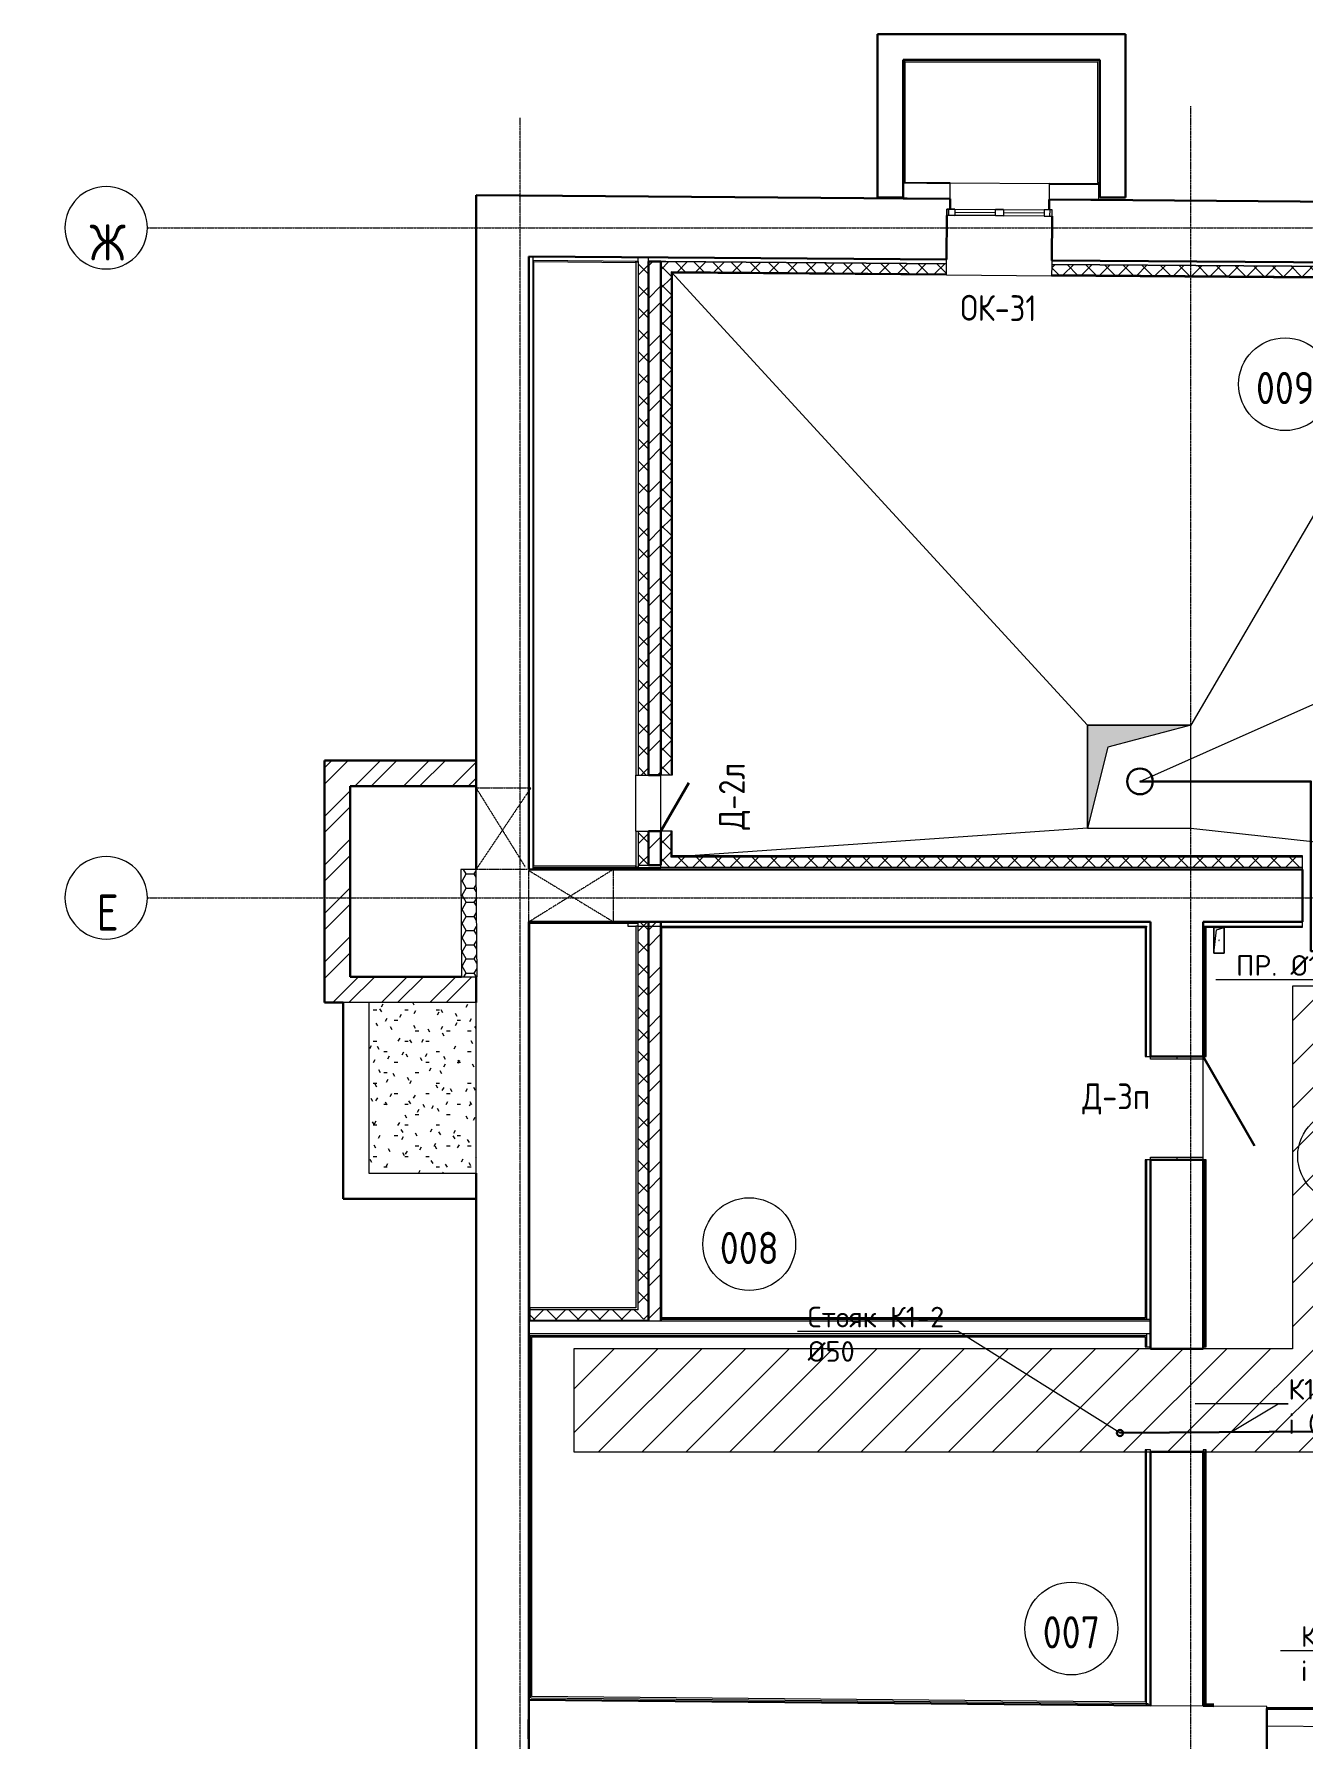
# Model space of a CAD drawing. Header units: millimetres. Extents: x -10178924 to 11692288, y -947381 to 58396.
# Drawn here: x -11213 to 1088, y 28385 to 44923 of the extents above; entities that cross this region are included whole.
import ezdxf
from ezdxf import colors
from ezdxf.entities.mleader import LeaderData, LeaderLine
from ezdxf.math import Vec2, Vec3

# ---------------------------------------------------------------- set-up
doc = ezdxf.new("R2010")
doc.units = ezdxf.units.MM
doc.linetypes.add('ADSK_Линия сетки', pattern=[25, 20, -2.5, 0, -2.5])
doc.linetypes.add('ADSK_Штриховая_ш3 п1_5', pattern=[4.5, 3, -1.5])
for name, color, linetype, lineweight in [('!К1', 32, 'Continuous', 30), ('_ Окна', 7, 'Continuous', 9), ('Аннотация', 7, 'Continuous', 18), ('Выноски ВК', 7, 'Continuous', 0), ('Двери', 7, 'Continuous', 9), ('К1н', 42, 'Continuous', 30), ('Каркас', 7, 'Continuous', 18), ('Марки дверей', 7, 'Continuous', 20), ('Марки окон', 7, 'Continuous', 20), ('Обобщенные модели', 7, 'Continuous', 18), ('Окна', 7, 'Continuous', 9), ('Оси', 253, 'Continuous', 9), ('Перекрытие', 7, 'Continuous', 18), ('Стены внутренние', 7, 'Continuous', 18), ('Стены наружные', 7, 'Continuous', 18), ('Стены несущие', 7, 'Continuous', 30), ('Стены отделка', 7, 'Continuous', 30), ('Стены перегородки', 7, 'Continuous', 30), ('Стены штриховка', 7, 'Continuous', 9), ('Узлы', 7, 'Continuous', 18), ('ШТРИХОВКА', 252, 'Continuous', 15)]:
    doc.layers.add(name, color=color, linetype=linetype, lineweight=lineweight)
doc.layers.add('_надписи канализация', color=7, linetype='Continuous')
doc.layers.add('Линии', color=7, linetype='Continuous', lineweight=9, true_color=0x00a600)
doc.styles.add('GOST Common', font='GOST_Common.ttf', dxfattribs={"width": 0.9, "height": 350})
doc.styles.add('GOST Common_2', font='GOST_Common.ttf', dxfattribs={"width": 0.9, "height": 250})
doc.styles.add('ISOCPEUR', font='isocpeui.ttf', dxfattribs={"width": 0.9})
doc.styles.add('PDF ISOCPEUR', font='isocpeur.ttf')
pattern_1 = [(45, (0, 0), (-235.7317, 235.7317), []), (45, (157.15, 0), (-235.7317, 235.7317), [])]
pattern_2 = [(45, (0, 0), (-106.066, 106.066), []), (135, (0, 0), (-106.066, -106.066), [])]

# ---------------------------------------------------------------- blocks, each defined once
blk = doc.blocks.new('окна_rehau_двупольное - 980х1160 _створка и глухое_ ок-31-6126283-План подвала')
at = {"layer": '_ Окна', "lineweight": 18}
for p, q in [((-510, 135), (-510, 195)), ((-510, 195), (-434, 195)), ((-434, 195), (-434, 135)), ((-38, 135), (-38, 195)), ((-38, 195), (38, 195)), ((38, 195), (38, 135)), ((434, 195), (434, 135)), ((510, 195), (434, 195)), ((510, 135), (510, 195)), ((-434, 135), (-510, 135)), ((38, 135), (-38, 135)), ((434, 135), (510, 135))]:
    blk.add_line(p, q, dxfattribs=at)
at = {"layer": '_ Окна'}
for p, q in [((-490, 135), (-490, 195)), ((490, 135), (490, 195)), ((-434, 165), (-38, 165)), ((38, 165), (434, 165))]:
    blk.add_line(p, q, dxfattribs=at)
at = {"layer": 'Окна'}
for p, q in [((-510, 195), (-510, 135)), ((-434, 195), (-510, 195)), ((-434, 195), (-38, 195)), ((38, 195), (-38, 195)), ((38, 195), (434, 195)), ((510, 195), (434, 195)), ((510, 135), (510, 195)), ((-510, 135), (-434, 135)), ((-38, 135), (-434, 135)), ((-38, 135), (38, 135)), ((434, 135), (38, 135)), ((434, 135), (510, 135))]:
    blk.add_line(p, q, dxfattribs=at)
blk = doc.blocks.new('AC_Дверь_Однопольная_Стальная - 545х1245 Л нов Д2л-3111998-План подвала')
at = {"layer": 'Двери', "lineweight": 30}
blk.add_line((272, 60), (-199, 333), dxfattribs=at)
blk = doc.blocks.new('AC_Дверь_Однопольная_Деревянная - 950х2100 П нов Д3п EI30-6474104-План подвала')
at = {"layer": 'Двери', "lineweight": 30}
blk.add_line((-500, 255), (366, 755), dxfattribs=at)
blk = doc.blocks.new('GM_Отверстие прямоугольное _в плите_ - Отверстие-3906246-План подвала')
at = {"layer": 'Обобщенные модели'}
for p, q in [((-50, -125), (-50, 125)), ((-50, 125), (50, 125)), ((50, 125), (-50, 125)), ((-50, 125), (-50, -125)), ((-50, -125), (-25, 100)), ((-25, 100), (50, 125)), ((50, 125), (50, -125)), ((50, -125), (50, 125)), ((50, -125), (-50, -125)), ((-50, -125), (50, -125))]:
    blk.add_line(p, q, dxfattribs=at)
for start, end in [(360, 180), (180, 360), (60, 165), (300, 360), (195, 270)]:
    blk.add_arc((0, 0), 2.5, start, end, dxfattribs=at)
blk = doc.blocks.new('Ось сетки - Круг_Ø8 мм-8258-План подвала')
at = {"layer": 'Оси', "lineweight": 20}
for start, end in [(360, 180), (180, 360)]:
    blk.add_arc((0, 0), 4, start, end, dxfattribs=at)
blk = doc.blocks.new('оси')
at = {"layer": 'Оси', "linetype": 'ADSK_Линия сетки'}
for p, q in [((6500, -2196), (6500, 46378)), ((0, -2196), (0, 46265)), ((-3614, 45200), (62615, 45200)), ((-3614, 38700), (62615, 38700))]:
    blk.add_line(p, q, dxfattribs=at)
at = {"layer": 'Оси', "lineweight": 20, "xscale": 99.99999999999993, "yscale": 99.99999999999993, "zscale": 99.99999999999993, "rotation": 270}
for p in [(-4014, 45200), (-4014, 38700)]:
    blk.add_blockref('Ось сетки - Круг_Ø8 мм-8258-План подвала', p, dxfattribs=at)
at = {"layer": 'Оси', "char_height": 350, "attachment_point": 5, "line_spacing_factor": 1.022766, "style": 'GOST Common'}
for s, insert, width in [('\\pxqc,t0.25714,0.51429,0.77143,1.02857,1.28571,1.54286,1.8,2.05714,2.31429,2.57143,2.82857,3.08571,3.34286,3.6,3.85714,4.11429,4.37143,4.62857,4.88571,5.14286,5.4,5.65714,5.91429,6.17143,6.42857,6.68571,6.94286,7.2,7.45714,7.71429,7.97143,8.22857;{Ж}', (-4000, 45057), 327.6), ('\\pxqc,t0.25714,0.51429,0.77143,1.02857,1.28571,1.54286,1.8,2.05714,2.31429,2.57143,2.82857,3.08571,3.34286,3.6,3.85714,4.11429,4.37143,4.62857,4.88571,5.14286,5.4,5.65714,5.91429,6.17143,6.42857,6.68571,6.94286,7.2,7.45714,7.71429,7.97143,8.22857;{Е}', (-4000, 38557), 232.2)]:
    blk.add_mtext(s, dxfattribs=dict(at, insert=insert, width=width))
blk = doc.blocks.new('Подвал')
at = {"layer": 'Стены внутренние', "lineweight": 9}
h = blk.add_hatch(dxfattribs=at)
h.set_pattern_fill('FP_3', color=256, style=0, pattern_type=2)
h.set_pattern_definition(pattern_2)
h.paths.add_polyline_path([(-5258, 36862), (-5258, 36889), (-5358, 36889), (-5358, 36862)])
h.paths.add_polyline_path([(-5358, 38637), (-5258, 38637), (-5258, 42757), (-5358, 42757), (-5358, 39990)])
h = blk.add_hatch(dxfattribs=at)
h.set_pattern_fill('FP_2', color=256, style=0, pattern_type=2)
h.set_pattern_definition(pattern_1)
h.paths.add_polyline_path([(-5258, 36862), (-5138, 36862), (-5138, 36889), (-5258, 36889)])
h.paths.add_polyline_path([(-5258, 38637), (-5138, 38637), (-5138, 42717), (-5258, 42717), (-5258, 40289)])
h = blk.add_hatch(dxfattribs=at)
h.set_pattern_fill('FP_3', color=256, style=0, pattern_type=2)
h.set_pattern_definition(pattern_2)
h.paths.add_polyline_path([(-5258, 36889), (-5258, 37190), (-5358, 37190), (-5358, 36889)])
h.paths.add_polyline_path([(-5258, 37735), (-5258, 38637), (-5358, 38637), (-5358, 37735)])
h = blk.add_hatch(dxfattribs=at)
h.set_pattern_fill('FP_2', color=256, style=0, pattern_type=2)
h.set_pattern_definition(pattern_1)
h.paths.add_polyline_path([(-5216, 36889), (-5138, 36889), (-5138, 37190), (-5258, 37190), (-5258, 36889)])
h.paths.add_polyline_path([(-5138, 37735), (-5138, 38637), (-5258, 38637), (-5258, 37735)])
h = blk.add_hatch(dxfattribs=at)
h.set_pattern_fill('FP_2', color=256, style=0, pattern_type=2)
h.set_pattern_definition(pattern_1)
h.paths.add_polyline_path([(-8148, 37628), (-6928, 37628), (-6928, 37878), (-8398, 37878), (-8398, 37628), (-8217, 37628)])
h = blk.add_hatch(dxfattribs=at)
h.set_pattern_fill('FP_2', color=256, style=0, pattern_type=2)
h.set_pattern_definition(pattern_1)
h.paths.add_polyline_path([(-8148, 35778), (-8148, 37628), (-8398, 37628), (-8398, 35778), (-8217, 35778)])
h = blk.add_hatch(dxfattribs=at)
h.set_pattern_fill('FP_3', color=256, style=0, pattern_type=2)
h.set_pattern_definition(pattern_2)
h.paths.add_polyline_path([(-5258, 32442), (-5258, 36305), (-5358, 36300), (-5358, 32457), (-5272, 32457)])
h = blk.add_hatch(dxfattribs=at)
h.set_pattern_fill('FP_2', color=256, style=0, pattern_type=2)
h.set_pattern_definition(pattern_1)
h.paths.add_polyline_path([(-5138, 32437), (-5138, 36310), (-5258, 36310), (-5258, 32437)])
h = blk.add_hatch(dxfattribs=at)
h.set_pattern_fill('FP_2', color=256, style=0, pattern_type=2)
h.set_pattern_definition(pattern_1)
h.paths.add_polyline_path([(-8398, 35528), (-6928, 35528), (-6928, 35778), (-8398, 35778)])
h = blk.add_hatch(dxfattribs=at)
h.set_pattern_fill('FP_3', color=256, style=0, pattern_type=2)
h.set_pattern_definition(pattern_2)
h.paths.add_polyline_path([(-5358, 32447), (-5358, 32547), (-6408, 32547), (-6408, 32447), (-5360, 32447)])
at = {"layer": 'Стены наружные', "true_color": 0x6b6b6b}
h = blk.add_hatch(color=251, dxfattribs=at)
h.paths.add_polyline_path([(-891, 43465), (-892, 43470), (-1371, 43473), (-1371, 43468), (-892, 43465)])
h.paths.add_polyline_path([(-2332, 43475), (-2332, 43480), (-2767, 43484), (-2767, 43479), (-2767, 43479), (-2332, 43475)])
at = {"layer": 'Узлы', "lineweight": 9}
h = blk.add_hatch(dxfattribs=at)
h.set_pattern_fill('FP_10', color=256, style=0, pattern_type=2)
h.set_pattern_definition([(0, (0, 0), (119.062, 68.741), [79.375, -158.75]), (120, (0, 0), (-119.06245, 68.74022), [79.375, -158.75]), (60, (0, 0), (-0.00045, 137.48122), [0, -158.75, 79.375, 0])])
h.paths.add_polyline_path([(-6928, 35778), (-6918, 35778), (-6928, 36820), (-7077, 36820), (-7068, 35778)])
h = blk.add_hatch(dxfattribs=at)
h.set_pattern_fill('FP_8', color=252, style=0, pattern_type=2)
h.set_pattern_definition([(45, (0, 0), (-212.132, 212.132), [])])
h.paths.add_polyline_path([(-5980, 31170), (1986, 31170), (1986, 33987), (2486, 33987), (2486, 34987), (1986, 34987), (1986, 35687), (986, 35687), (986, 32170), (-5980, 32170), (-5980, 31171)])
h = blk.add_hatch(dxfattribs=at)
h.set_pattern_fill('FP_9', color=256, style=0, pattern_type=2)
h.set_pattern_definition([(0, (0, 0), (406.4, 101.6), [33.528, -271.272, 33.528, -271.272, -1625.6]), (0, (0, 0), (406.4, 101.6), [-609.6, 33.528, -576.072, 33.528, -271.272, -711.2]), (0, (0, 0), (406.4, 101.6), [-1524, 33.528, -169.672, 33.528, -474.472]), (120, (152.4, 50.8), (-291.18818, 301.15272), [33.528, -271.272, 33.528, -271.272, -1625.6]), (120, (152.4, 50.8), (-291.18818, 301.15272), [-609.6, 33.528, -576.072, 33.528, -271.272, -711.2]), (120, (152.4, 50.8), (-291.18818, 301.15272), [-1524, 33.528, -169.672, 33.528, -474.472]), (240, (203.2, 254), (-115.21182, -402.75272), [33.528, -271.272, 33.528, -271.272, -1625.6]), (240, (203.2, 254), (-115.21182, -402.75272), [-609.6, 33.528, -576.072, 33.528, -271.272, -711.2]), (240, (203.2, 254), (-115.21182, -402.75272), [-1524, 33.528, -169.672, 33.528, -474.472])])
h.paths.add_polyline_path([(-7967, 33873), (-6928, 33873), (-6928, 35528), (-7967, 35528)])
at = {"layer": 'ШТРИХОВКА'}
h = blk.add_hatch(dxfattribs=at)
h.set_pattern_fill('ANSI37', color=256, scale=40)
h.paths.add_polyline_path([(-5038, 42616), (-2368, 42596), (-2367, 42696), (-2368, 42696), (-5138, 42717), (-5138, 37735), (-5038, 37735)])
h.paths.add_polyline_path([(2637, 42658), (2587, 42659), (-1347, 42688), (-1348, 42588), (2538, 42559), (2566, 36940), (2084, 36940), (2084, 36840), (2085, 36840), (2667, 36840)])
h.paths.add_polyline_path([(1084, 36940), (-5038, 36940), (-5038, 37190), (-5138, 37190), (-5138, 36840), (-5088, 36840), (1084, 36840)])
h = blk.add_hatch(color=256, dxfattribs=at)
h.dxf.hatch_style = 1
h.paths.add_polyline_path([(-1000, 37220), (-1000, 38220), (0, 38220), (-803, 38005)])
at = {"layer": 'Каркас'}
for p, q in [((737, 28699), (224, 28704)), ((737, 28681), (737, 28699))]:
    blk.add_line(p, q, dxfattribs=at)
at = {"layer": 'Каркас', "lineweight": 40}
blk.add_line((2182, 28681), (737, 28681), dxfattribs=at)
at = {"layer": 'Линии', "color": 7, "linetype": 'ADSK_Штриховая_ш3 п1_5'}
for p, q in [((-6928, 36820), (-6928, 37610)), ((-6928, 37610), (-6398, 37610)), ((-6398, 37610), (-6928, 36820)), ((-6928, 37610), (-6453, 36846)), ((-6434, 36820), (-6928, 36820)), ((-5597, 36820), (-6418, 36310)), ((-6418, 36310), (-6418, 36810)), ((-6418, 36810), (-5597, 36312)), ((-5597, 36312), (-5597, 36820))]:
    blk.add_line(p, q, dxfattribs=at)
at = {"layer": 'Линии', "color": 7}
for p, q in [((-7077, 36820), (-7068, 35778)), ((-6927, 36820), (-7077, 36820)), ((-6918, 35778), (-6927, 36820)), ((-7068, 35778), (-6918, 35778)), ((986, 35687), (986, 32170)), ((1986, 35687), (986, 35687)), ((-6928, 35528), (-7967, 35528)), ((-7967, 35528), (-7967, 33873)), ((-6928, 33873), (-6928, 35528)), ((-7967, 33873), (-6928, 33873)), ((986, 32170), (-5980, 32170)), ((-5980, 32170), (-5980, 31170)), ((-5980, 31170), (1986, 31170))]:
    blk.add_line(p, q, dxfattribs=at)
for centre in [(915, 41527), (1488, 34038), (-4280, 33185), (-1157, 29456)]:
    blk.add_circle(centre, 450, dxfattribs=at)
at = {"layer": 'Перекрытие'}
for p, q in [((-5038, 42616), (-1000, 38220)), ((2538, 42559), (0, 38220)), ((0, 38220), (-1000, 38220)), ((-1000, 38220), (-1000, 37220)), ((0, 37220), (0, 38220)), ((-5378, 37190), (-5378, 37735)), ((-5138, 37190), (-5138, 37735)), ((-1000, 37220), (-5038, 36940)), ((-1000, 37220), (0, 37220)), ((0, 37220), (2566, 36940)), ((1085, 36565), (1084, 36565)), ((-390, 34979), (-390, 35004)), ((120, 34979), (-390, 34979)), ((-135, 35004), (-135, 34979)), ((120, 34004), (120, 35004)), ((-390, 34004), (-390, 34029)), ((-390, 34029), (120, 34029)), ((-135, 34029), (-135, 34004)), ((2182, 28496), (737, 28509))]:
    blk.add_line(p, q, dxfattribs=at)
at = {"layer": 'Стены наружные'}
for p, q in [((-2331, 43475), (-2331, 43480)), ((-2331, 43480), (-1371, 43473))]:
    blk.add_line(p, q, dxfattribs=at)
at = {"layer": 'Стены несущие'}
for p, q in [((-3037, 44923), (-3037, 43338)), ((-632, 44923), (-3037, 44923)), ((-632, 43338), (-632, 44923)), ((-2787, 44673), (-882, 44673)), ((-2787, 44673), (-2787, 43338)), ((-882, 44673), (-882, 43338)), ((-6928, 43360), (-6928, 36820)), ((-2332, 43326), (-6928, 43360)), ((-3037, 43338), (-2787, 43338)), ((-882, 43338), (-632, 43338)), ((-2787, 43329), (-2333, 43325)), ((-2367, 42736), (-2364, 43165)), ((-2363, 43226), (-2364, 43226)), ((-2333, 43226), (-2332, 43326)), ((-1372, 43318), (-1373, 43218)), ((3244, 43284), (-1372, 43318)), ((-1372, 43318), (-892, 43315)), ((-1344, 43158), (-1347, 42728)), ((-6418, 42766), (-6418, 36820)), ((-6418, 42766), (-2367, 42736)), ((-5258, 42717), (-5138, 42717)), ((-5258, 42717), (-5258, 37735)), ((-5138, 42717), (-5138, 37735)), ((-1347, 42728), (-1347, 42728)), ((-1347, 42728), (2677, 42698)), ((-6928, 37878), (-8398, 37878)), ((-8398, 37878), (-8398, 35528)), ((-5258, 37735), (-5138, 37735)), ((-8148, 37628), (-6928, 37628)), ((-8148, 35778), (-8148, 37628)), ((-5258, 37190), (-5138, 37190)), ((-5258, 37190), (-5258, 36862)), ((-5138, 36862), (-5138, 37190)), ((-6418, 36820), (1084, 36820)), ((-5258, 36862), (-5138, 36862)), ((1084, 36310), (1084, 36820)), ((-6418, 36310), (-390, 36310)), ((-6418, 20613), (-6418, 36310)), ((-5258, 36311), (-5258, 32437)), ((-5138, 36311), (-5258, 36311)), ((-5138, 32437), (-5138, 36311)), ((-390, 35004), (-390, 36310)), ((120, 36310), (1084, 36310)), ((120, 36310), (120, 35004)), ((-7068, 35778), (-8148, 35778)), ((-6928, 35778), (-6928, 35528)), ((-8398, 35528), (-8217, 35528)), ((-8217, 35528), (-8217, 33623)), ((-390, 35004), (120, 35004)), ((120, 34004), (-390, 34004)), ((-390, 32170), (-390, 34004)), ((120, 34004), (120, 32170)), ((-6928, 8263), (-6928, 33873)), ((-8217, 33623), (-6928, 33623)), ((-390, 32170), (120, 32170)), ((120, 31170), (-390, 31170)), ((-390, 28710), (-390, 31170)), ((120, 31170), (120, 28705)), ((-6421, 28385), (-6417, 28765)), ((-6417, 28765), (-390, 28710)), ((120, 28705), (224, 28704)), ((737, 28681), (737, 24585))]:
    blk.add_line(p, q, dxfattribs=at)
at = {"layer": 'Стены отделка', "lineweight": 9}
for p, q in [((-2776, 44653), (-2787, 44653)), ((-2776, 44673), (-2776, 44653)), ((-2767, 43479), (-2767, 44653)), ((-2767, 44653), (-902, 44653)), ((-902, 44663), (-902, 44673)), ((-882, 44663), (-902, 44663)), ((-902, 44653), (-902, 43485)), ((-2331, 43480), (-2787, 43484)), ((-2787, 43479), (-2767, 43479)), ((-2787, 43338), (-2787, 43329)), ((-2332, 43325), (-2331, 43475)), ((-2331, 43475), (-2332, 43475)), ((-2332, 43475), (-2331, 43475)), ((-2331, 43475), (-2331, 43480)), ((-1371, 43468), (-1372, 43318)), ((-891, 43470), (-1371, 43473)), ((-1371, 43473), (-1371, 43468)), ((-902, 43485), (-882, 43485)), ((-892, 43315), (-891, 43470)), ((-2333, 43325), (-2332, 43325)), ((-6378, 42766), (-6418, 42766)), ((-6377, 42766), (-6378, 42726)), ((-6378, 42766), (-6378, 36820)), ((-5358, 42718), (-6378, 42726)), ((-6368, 36850), (-6368, 42716)), ((-6368, 42716), (-5378, 42708)), ((-5378, 42713), (-5378, 42718)), ((-5378, 42713), (-5358, 42713)), ((-5378, 42708), (-5378, 37735)), ((-5358, 42718), (-5358, 37735)), ((-5258, 42717), (-5088, 42716)), ((-5088, 42716), (-5138, 42717)), ((-2368, 42696), (-2367, 42696)), ((-2367, 42696), (-2368, 42696)), ((-2368, 42584), (-2367, 42696)), ((-2367, 42696), (-2367, 42736)), ((-1347, 42688), (-1348, 42576)), ((-1347, 42728), (-1347, 42688)), ((-5378, 37735), (-5258, 37735)), ((-5026, 37735), (-5138, 37735)), ((-5378, 37190), (-5378, 36850)), ((-5378, 37190), (-5258, 37190)), ((-5358, 37190), (-5358, 36845)), ((-5026, 37190), (-5138, 37190)), ((1084, 36820), (1084, 36952)), ((-6378, 36840), (-5138, 36840)), ((-5378, 36850), (-6368, 36850)), ((-5378, 36845), (-5358, 36845)), ((-5378, 36840), (-5378, 36845)), ((-5358, 36862), (-5258, 36862)), ((-5138, 36840), (-5138, 36862)), ((-5088, 36840), (-5138, 36840)), ((-6408, 32567), (-6408, 36300)), ((-6408, 36300), (-5358, 36300)), ((-5457, 36310), (-5457, 36270)), ((-5457, 36270), (-5378, 36270)), ((-5378, 36270), (-5378, 32567)), ((-5358, 36305), (-5358, 36310)), ((-5258, 36305), (-5358, 36305)), ((-5358, 32547), (-5358, 36300)), ((-5358, 36270), (-430, 36270)), ((-5126, 36258), (-442, 36258)), ((-5126, 32469), (-5126, 36258)), ((-442, 36258), (-442, 35004)), ((-430, 36270), (-430, 36260)), ((120, 36270), (150, 36270)), ((150, 35004), (150, 36260)), ((150, 36260), (1084, 36260)), ((1084, 36260), (1084, 36310)), ((-442, 35004), (-390, 35004)), ((120, 35004), (150, 35004)), ((-390, 34004), (-442, 34004)), ((-442, 34004), (-442, 32469)), ((150, 34004), (120, 34004)), ((150, 32190), (150, 34004)), ((-5358, 32547), (-6418, 32547)), ((-5378, 32567), (-6408, 32567)), ((-6408, 32547), (-6408, 32447)), ((-6408, 32447), (-5258, 32447)), ((-5138, 32457), (-390, 32457)), ((-442, 32469), (-5126, 32469)), ((120, 32447), (140, 32447)), ((-6418, 32297), (-430, 32297)), ((-6398, 28785), (-6398, 32297)), ((-6388, 32287), (-440, 32287)), ((-6388, 28795), (-6388, 32287)), ((-440, 32287), (-440, 32190)), ((-430, 32317), (-430, 32190)), ((-440, 32190), (-390, 32190)), ((120, 32190), (150, 32190)), ((-390, 31190), (-440, 31190)), ((-440, 31190), (-440, 28740)), ((-430, 28710), (-430, 31190)), ((-390, 31170), (-390, 31190)), ((120, 31190), (120, 31170)), ((150, 31190), (120, 31190)), ((150, 28721), (150, 31190)), ((-6418, 28785), (-6417, 28785)), ((-6417, 28785), (-6417, 28765)), ((-6398, 28785), (-412, 28730)), ((-440, 28740), (-6388, 28795)), ((-6417, 28765), (-412, 28710)), ((-430, 28710), (-390, 28710)), ((-412, 28710), (-412, 28730)), ((120, 28715), (140, 28715)), ((130, 28705), (130, 28725)), ((130, 28725), (224, 28724)), ((140, 28715), (140, 28711)), ((140, 28711), (224, 28710)), ((150, 28721), (224, 28720))]:
    blk.add_line(p, q, dxfattribs=at)
for points in [[(-2368, 42596), (-2368, 42596), (-5038, 42616), (-5038, 37735)], [(-2368, 42586), (-2368, 42586), (-5028, 42606), (-5028, 37735)], [(2084, 36952), (2554, 36952), (2526, 42547), (-1348, 42576), (-2368, 42584), (-5026, 42604), (-5026, 37735)], [(2084, 36940), (2566, 36940), (2538, 42559), (-1348, 42588)], [(2084, 36950), (2556, 36950), (2528, 42549), (-1348, 42578)], [(1084, 36940), (-5038, 36940), (-5038, 37190)], [(1084, 36950), (-5028, 36950), (-5028, 37190)], [(1084, 36952), (-5026, 36952), (-5026, 37190)]]:
    blk.add_lwpolyline(points, dxfattribs=at)
at = {"layer": 'Стены перегородки', "lineweight": 18}
for p, q in [((-390, 32437), (-6418, 32437)), ((-6418, 32317), (-390, 32317))]:
    blk.add_line(p, q, dxfattribs=at)
at = {"layer": 'Стены штриховка'}
for p, q in [((-2332, 43475), (-2787, 43479)), ((-2787, 43479), (-2332, 43475)), ((-891, 43465), (-1371, 43468)), ((-1371, 43468), (-891, 43465)), ((-5378, 42708), (-5378, 42713)), ((-5358, 42718), (-5358, 42758)), ((-5258, 42717), (-5258, 42757)), ((-5088, 42716), (-2368, 42696)), ((-2368, 42696), (-5088, 42716)), ((-1347, 42688), (2587, 42659)), ((2587, 42659), (-1347, 42688)), ((-5378, 36845), (-5378, 36850)), ((1084, 36840), (-5088, 36840)), ((-5358, 36270), (-5378, 36270)), ((-5358, 36300), (-5358, 36305)), ((-5128, 36260), (-440, 36260)), ((-5128, 32467), (-5128, 36260)), ((-440, 36260), (-440, 35004)), ((-430, 35004), (-430, 36260)), ((140, 35004), (140, 36270)), ((150, 36270), (1084, 36270)), ((-7967, 35528), (-8217, 35528)), ((-440, 34004), (-440, 32467)), ((-430, 34004), (-430, 32457)), ((140, 32190), (140, 34004)), ((-6408, 32567), (-6408, 32547)), ((-440, 32467), (-5128, 32467)), ((140, 28715), (140, 31190)), ((-390, 28710), (120, 28705)), ((737, 28699), (224, 28704)), ((737, 28681), (737, 28699))]:
    blk.add_line(p, q, dxfattribs=at)
at = {"layer": 'ШТРИХОВКА'}
blk.add_lwpolyline([(-1000, 37220), (-1000, 38220), (0, 38220), (-803, 38005)], close=True, dxfattribs=at)
at = {"layer": 'Двери', "color": 8, "true_color": 0x7f7f7f, "rotation": 270}
blk.add_blockref('AC_Дверь_Однопольная_Стальная - 545х1245 Л нов Д2л-3111998-План подвала', (-5198, 37462), dxfattribs=at)
at = {"layer": 'Двери', "rotation": 270}
blk.add_blockref('AC_Дверь_Однопольная_Деревянная - 950х2100 П нов Д3п EI30-6474104-План подвала', (-135, 34504), dxfattribs=at)
at = {"layer": 'Обобщенные модели'}
blk.add_blockref('GM_Отверстие прямоугольное _в плите_ - Отверстие-3906246-План подвала', (274, 36133), dxfattribs=at)
at = {"layer": 'Окна', "rotation": 359.5703015834931}
blk.add_blockref('окна_rehau_двупольное - 980х1160 _створка и глухое_ ок-31-6126283-План подвала', (-1855, 43027), dxfattribs=at)
at = {"layer": 'ШТРИХОВКА'}
blk.add_blockref('оси', (-6500, -2155), dxfattribs=at)
at = {"layer": 'Аннотация', "lineweight": 9, "char_height": 312.5, "width": 520.21, "attachment_point": 5, "line_spacing_factor": 1.022766, "style": 'GOST Common'}
for s, insert in [('009', (915, 41490)), ('008', (-4280, 33148)), ('007', (-1157, 29419))]:
    blk.add_mtext(s, dxfattribs=dict(at, insert=insert))
at = {"layer": 'Марки дверей', "lineweight": 9, "insert": (-4422, 37530), "char_height": 250, "width": 690.3, "attachment_point": 5, "rotation": 90, "line_spacing_factor": 1.022766, "style": 'GOST Common_2'}
blk.add_mtext('\\pxqc,t1.8,3.6,5.4,7.2,9,10.8,12.6,14.4,16.2,18,19.8,21.6,23.4,25.2,27,28.8,30.6,32.4,34.2,36,37.8,39.6,41.4,43.2,45,46.8,48.6,50.4,52.2,54,55.8,57.6;{Д-2л}', dxfattribs=at)
at = {"layer": 'Марки дверей', "lineweight": 9, "insert": (-723, 34593), "char_height": 250, "width": 690.3, "attachment_point": 5, "line_spacing_factor": 1.022766, "style": 'GOST Common_2'}
blk.add_mtext('\\pxqc,t1.8,3.6,5.4,7.2,9,10.8,12.6,14.4,16.2,18,19.8,21.6,23.4,25.2,27,28.8,30.6,32.4,34.2,36,37.8,39.6,41.4,43.2,45,46.8,48.6,50.4,52.2,54,55.8,57.6;{Д-3п}', dxfattribs=at)
at = {"layer": 'Марки окон', "lineweight": 9, "insert": (-1864, 42266), "char_height": 250, "width": 797.4, "attachment_point": 5, "rotation": 359.5703, "line_spacing_factor": 1.022766, "style": 'GOST Common_2'}
blk.add_mtext('\\pxqc,t1.8,3.6,5.4,7.2,9,10.8,12.6,14.4,16.2,18,19.8,21.6,23.4,25.2,27,28.8,30.6,32.4,34.2,36,37.8,39.6,41.4,43.2,45,46.8,48.6,50.4,52.2,54,55.8,57.6;{ОК-31}', dxfattribs=at)
blk = doc.blocks.new('_None')

msp = doc.modelspace()

# ---------------------------------------------------------------- linework, layer by layer
at = {"layer": '!К1'}
msp.add_lwpolyline([(-686, 31353.4), (1724.9, 31369.3), (1938.8, 31155.5)], dxfattribs=at)
msp.add_circle((-686, 31353.4), 30, dxfattribs=at)
at = {"layer": 'К1н'}
msp.add_lwpolyline([(-491.5, 37674.3), (1165.1, 37674.3), (1165.1, 36027.3), (1998.9, 36027.3), (1998.9, 35944.1), (1938.8, 35944.1)], dxfattribs=at)
at = {"layer": 'К1н', "color": 7, "lineweight": 30, "ltscale": 100}
msp.add_circle((-491.5, 37674.3), 125.2, dxfattribs=at)
msp.add_circle((-491.5, 37674.3), 125.2, dxfattribs=at)
msp.add_circle((-491.5, 37674.3), 125.2, dxfattribs=at)

# ---------------------------------------------------------------- block references
at = {"layer": 'ШТРИХОВКА'}
msp.add_blockref('Подвал', (0, 0), dxfattribs=at)

# ---------------------------------------------------------------- leaders
at = {"layer": '_надписи канализация', "lineweight": -2}
ml = msp.add_multileader_mtext('Standard', dxfattribs=at)
ml.set_content('\\A1;Приямок{\\Fisocp3|c204; }800{\\fArial|b0|i0|c204|p34;х}800х800(h)\\P{\\fArial|b0|i0|c204|p34;с\\Fisocp3|c204; }насосом дренажным {\\A0;\\H0.91667x;ГНОМ 10-10Г\\A1;\\H1.09091x; \\PN=1,1 кВт \\P (1 раб)\\Fisocp3|c204; \\fISOCPEUR|b0|i0|c204|p34;(закрыть рифленым железом)}', color=256, style='ISOCPEUR')
ml.set_leader_properties(lineweight=13)
ml.set_arrow_properties(name='NONE')
ml.build(insert=Vec2(0, 0))
ml.multileader.update_dxf_attribs({"text_left_attachment_type": 6, "text_right_attachment_type": 6, "dogleg_length": 100, "arrow_head_size": 300, "scale": 100})
ctx = ml.context
ctx.base_point, ctx.scale, ctx.char_height, ctx.arrow_head_size, ctx.landing_gap_size, ctx.plane_origin = Vec3(-127561.8, 31466.1), 100, 250, 300, 0.09, Vec3(-127782.1, 30503.1)
ctx.left_attachment, ctx.right_attachment, ctx.text_align_type = 6, 6, 1
notes = []
notes.append((ctx, [(1, (1, 1, 0), (-122106.9, 31466.1), (-1, 0), 100, [(1, [(-120792.9, 28742.4)], 0, [])])]))
ctx.mtext.insert, ctx.mtext.width, ctx.mtext.alignment, ctx.mtext.flow_direction = Vec3(-125132, 31791.1), 5926.326, 2, 5
ml = msp.add_multileader_mtext('Standard', dxfattribs=at)
ml.set_content('\\A1;Гаситель напора', color=256, style='ISOCPEUR')
ml.set_leader_properties(lineweight=13)
ml.set_arrow_properties(name='NONE')
ml.build(insert=Vec2(0, 0))
ml.multileader.update_dxf_attribs({"text_left_attachment_type": 6, "text_right_attachment_type": 6, "dogleg_length": 100, "arrow_head_size": 300, "scale": 100})
ctx = ml.context
ctx.base_point, ctx.scale, ctx.char_height, ctx.arrow_head_size, ctx.landing_gap_size, ctx.plane_origin = Vec3(-117155.7, 31041.9), 100, 250, 300, 0.09, Vec3(-120246.9, 30078.8)
ctx.left_attachment, ctx.right_attachment, ctx.text_align_type = 6, 6, 1
notes.append((ctx, [(1, (1, 1, 0), (-114571.8, 31041.9), (-1, 0), 100, [(1, [(-113257.8, 28457.5)], 0, [])])]))
ctx.mtext.insert, ctx.mtext.width, ctx.mtext.alignment, ctx.mtext.flow_direction = Vec3(-115996.9, 31366.9), 5926.326, 2, 5
at = {"layer": 'Выноски ВК', "ltscale": 50}
ml = msp.add_multileader_mtext('Standard', dxfattribs=at)
ml.set_content('\\A1;Приямок{\\Fisocp3|c204; }800{\\fArial|b0|i0|c204|p34;х}800х800(h)\\P{\\fArial|b0|i0|c204|p34;с\\Fisocp3|c204; }насосом дренажным {\\A0; \\H0.91667x;ГНОМ 10-10Г\\A1;\\H1.09091x; \\PN=1,1 кВт \\P (1 раб)\\Fisocp3|c204; \\fISOCPEUR|b0|i0|c204|p34;(закрыть рифленым железом)}', color=256, style='PDF ISOCPEUR')
ml.set_leader_properties(color=256, linetype='ByLayer', lineweight=-1)
ml.set_arrow_properties(name='NONE')
ml.build(insert=Vec2(0, 0))
ml.multileader.update_dxf_attribs({"text_left_attachment_type": 6, "text_right_attachment_type": 6, "dogleg_length": 100, "arrow_head_size": 300})
ctx = ml.context
ctx.base_point, ctx.char_height, ctx.arrow_head_size, ctx.landing_gap_size, ctx.plane_origin = Vec3(5799.1, 40428.3), 200, 300, 0, Vec3(-5904.2, 40346)
ctx.left_attachment, ctx.right_attachment, ctx.text_align_type = 6, 6, 1
notes.append((ctx, [(0, (1, 1, 0), (5699.1, 40428.3), (1, 0), 100, [(1, [(-491.5, 37674.3)], 0, [])])]))
ctx.mtext.insert, ctx.mtext.width, ctx.mtext.alignment, ctx.mtext.flow_direction = Vec3(8139.1, 40688.3), 4862.045, 2, 5
ml = msp.add_multileader_mtext('Standard', dxfattribs=at)
ml.set_content('ПР. %%C110', color=256, style='PDF ISOCPEUR')
ml.set_leader_properties(color=256, linetype='ByLayer', lineweight=-1)
ml.set_arrow_properties(name='NONE')
ml.build(insert=Vec2(0, 0))
ml.multileader.update_dxf_attribs({"text_left_attachment_type": 6, "text_right_attachment_type": 6, "dogleg_length": 100, "arrow_head_size": 300})
ctx = ml.context
ctx.base_point, ctx.char_height, ctx.arrow_head_size, ctx.landing_gap_size, ctx.plane_origin = Vec3(440, 35748.3), 200, 300, 0, Vec3(-5641, 39066.1)
ctx.left_attachment, ctx.right_attachment = 6, 6
notes.append((ctx, [(1, (1, 1, 0), (1520, 35748.3), (-1, 0), 100, [(1, [(1812.6, 36269.3)], 0, [])])]))
ctx.mtext.insert, ctx.mtext.flow_direction = Vec3(440, 35988.3), 5
ml = msp.add_multileader_mtext('Standard', dxfattribs=at)
ml.set_content('Стояк К1-2 ^J%%C50', color=256, style='PDF ISOCPEUR')
ml.set_leader_properties(color=256, linetype='ByLayer', lineweight=-1)
ml.set_arrow_properties(name='NONE')
ml.build(insert=Vec2(0, 0))
ml.multileader.update_dxf_attribs({"text_left_attachment_type": 6, "text_right_attachment_type": 6, "dogleg_length": 100, "arrow_head_size": 300})
ctx = ml.context
ctx.base_point, ctx.char_height, ctx.arrow_head_size, ctx.landing_gap_size, ctx.plane_origin = Vec3(-3713.1, 32337.4), 200, 300, 0, Vec3(-7930.4, 35065.6)
ctx.left_attachment, ctx.right_attachment = 6, 6
notes.append((ctx, [(1, (1, 1, 0), (-2253.1, 32337.4), (-1, 0), 100, [(1, [(-686, 31353.4)], 0, [])])]))
ctx.mtext.insert, ctx.mtext.width, ctx.mtext.flow_direction = Vec3(-3713.1, 32577.4), 1445.201, 5
ml = msp.add_multileader_mtext('Standard', dxfattribs=at)
ml.set_content('К1 %%C50\\Pi 0.03', color=256, style='PDF ISOCPEUR')
ml.set_leader_properties(color=256, linetype='ByLayer', lineweight=-1)
ml.set_arrow_properties(name='NONE')
ml.build(insert=Vec2(0, 0))
ml.multileader.update_dxf_attribs({"text_left_attachment_type": 6, "text_right_attachment_type": 6, "dogleg_length": 100, "arrow_head_size": 300})
ctx = ml.context
ctx.base_point, ctx.char_height, ctx.arrow_head_size, ctx.landing_gap_size, ctx.plane_origin = Vec3(946.5, 31636.9), 200, 300, 0, Vec3(-6855.6, 35072.7)
ctx.left_attachment, ctx.right_attachment = 6, 6
notes.append((ctx, [(0, (1, 1, 0), (846.5, 31636.9), (1, 0), 100, [(1, [(388.7, 31360.5)], 0, [])])]))
ctx.mtext.insert, ctx.mtext.flow_direction = Vec3(946.5, 31876.9), 5
ml = msp.add_multileader_mtext('Standard', dxfattribs=at)
ml.set_content('К1 %%C110\\Pi 0.02', color=256, style='PDF ISOCPEUR')
ml.set_leader_properties(color=256, linetype='ByLayer', lineweight=-1)
ml.set_arrow_properties(name='NONE')
ml.build(insert=Vec2(0, 0))
ml.multileader.update_dxf_attribs({"text_left_attachment_type": 6, "text_right_attachment_type": 6, "dogleg_length": 100, "arrow_head_size": 300})
ctx = ml.context
ctx.base_point, ctx.char_height, ctx.arrow_head_size, ctx.landing_gap_size, ctx.plane_origin = Vec3(1068.3, 29239.1), 200, 300, 0, Vec3(-4892.9, 32675)
ctx.left_attachment, ctx.right_attachment = 6, 6
notes.append((ctx, [(1, (1, 1, 0), (2028.3, 29239.1), (-1, 0), 100, [(1, [(2351.5, 28962.8)], 0, [])])]))
ctx.mtext.insert, ctx.mtext.flow_direction = Vec3(1068.3, 29479.1), 5
for ctx, leaders in notes:
    for number, flags, end, landing, length, lines in leaders:
        leader = LeaderData()
        leader.index, (leader.has_last_leader_line, leader.has_dogleg_vector, leader.attachment_direction) = number, flags
        leader.last_leader_point, leader.dogleg_vector, leader.dogleg_length = Vec3(end), Vec3(landing), length
        for number, points, colour, breaks in lines:
            line = LeaderLine()
            line.index, line.vertices, line.color, line.breaks = number, Vec3.list(points), colors.encode_raw_color(colour), breaks
            leader.lines.append(line)
        ctx.leaders.append(leader)

doc.saveas('drawing.dxf')
